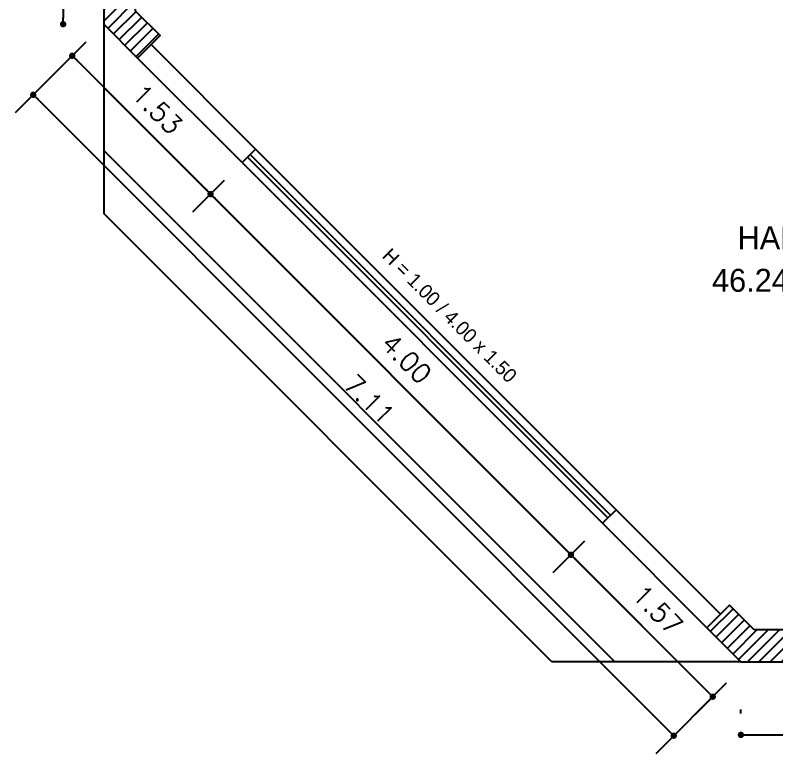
# Model space of a CAD drawing. Header units: millimetres. Extents: x 387 to 811, y 539 to 827.
# Drawn here: x 619.62 to 625.6, y 772.44 to 778.23 of the extents above; entities that cross this region are included whole.
import ezdxf
from ezdxf.enums import TextEntityAlignment as Align

# ---------------------------------------------------------------- set-up
doc = ezdxf.new("R2010")
doc.units = ezdxf.units.MM
for name, color, linetype in [('7', 8, 'Continuous'), ('ESQUADRIAS', 6, 'Continuous'), ('LINHA FINA', 8, 'Continuous'), ('parede vista', 2, 'Continuous'), ('PAREDES EM CORTE', 5, 'Continuous'), ('pilar', 4, 'Continuous'), ('TEXTO', 4, 'Continuous')]:
    doc.layers.add(name, color=color, linetype=linetype)
doc.styles.add('ROMANS', font='romans')
doc.dimstyles.new('Cotas_trabalho', dxfattribs={"dimtxt": 0.15, "dimasz": 0.05, "dimexe": 0.2, "dimexo": 0.2, "dimgap": 0.1, "dimtad": 1, "dimzin": 4, "dimdsep": 46, "dimtxsty": 'ROMANS', "dimblk": 'DOT', "dimcen": 0.5, "dimclrd": 256, "dimclre": 256, "dimclrt": 256, "dimadec": 0, "dimazin": 0, "dimtfac": 0.666667, "dimtmove": 2, "dimatfit": 0, "dimldrblk": 'DOT', "dimfxl": 1, "dimtolj": 1, "dimtzin": 4, "dimarcsym": 0})
pattern_1 = [(45, (-452.20881, 852.58743), (-0.044194174, 0.044194174), [])]

# ---------------------------------------------------------------- blocks, each defined once
blk = doc.blocks.new('_DOT')
at = {"color": 0, "linetype": 'ByBlock'}
blk.add_line((-0.5, 0), (-1, 0), dxfattribs=at)
at = {"color": 0, "linetype": 'ByBlock', "const_width": 0.5}
blk.add_lwpolyline([(-0.25, 0, 1), (0.25, 0, 1)], format="xyb", close=True, dxfattribs=at)
blk = doc.blocks.new('*D184')
at = {"lineweight": -2}
blk.add_line((619.9954, 780.6601), (619.9954, 778.2101), dxfattribs=at)
at = {"layer": 'Defpoints', "color": 0}
for p in [(619.9954, 780.7101), (619.9954, 778.1601), (619.9954, 778.1601)]:
    blk.add_point(p, dxfattribs=at)
at = {"lineweight": -2, "xscale": 0.05, "yscale": 0.05, "zscale": 0.05}
for p, rotation in [((619.9954, 780.7101), 90), ((619.9954, 778.1601), 270)]:
    blk.add_blockref('_DOT', p, dxfattribs=dict(at, rotation=rotation))
at = {"insert": (619.8204, 779.4351), "char_height": 0.15, "attachment_point": 5, "rotation": 90, "style": 'ROMANS'}
blk.add_mtext('\\A1;2.55', dxfattribs=at)
blk = doc.blocks.new('*D185')
at = {"lineweight": -2}
for p, q in [((625.3145, 772.7547), (625.3145, 772.7867)), ((635.3145, 772.739), (635.3145, 772.7867)), ((625.3645, 772.5867), (635.2645, 772.5867))]:
    blk.add_line(p, q, dxfattribs=at)
at = {"layer": 'Defpoints', "color": 0}
for p in [(625.3145, 772.5547, 54), (635.3145, 772.5867), (635.3145, 772.539, 54)]:
    blk.add_point(p, dxfattribs=at)
at = {"lineweight": -2, "xscale": 0.05, "yscale": 0.05, "zscale": 0.05, "rotation": 180}
blk.add_blockref('_DOT', (625.3145, 772.5867), dxfattribs=at)
at = {"lineweight": -2, "xscale": 0.05, "yscale": 0.05, "zscale": 0.05}
blk.add_blockref('_DOT', (635.3145, 772.5867), dxfattribs=at)
at = {"insert": (630.3145, 772.7617), "char_height": 0.15, "attachment_point": 5, "style": 'ROMANS'}
blk.add_mtext('\\A1;10.00', dxfattribs=at)
blk = doc.blocks.new('*D285')
at = {"lineweight": -2}
for p, q in [((620.1731, 778.0186), (619.9256, 777.7712)), ((620.1024, 777.8772), (621.1168, 776.8628)), ((621.2582, 776.9335), (621.0107, 776.686))]:
    blk.add_line(p, q, dxfattribs=at)
at = {"layer": 'Defpoints', "color": 0}
for p in [(620.3145, 778.1601, 54), (621.3996, 777.0749, 54), (621.1522, 776.8274)]:
    blk.add_point(p, dxfattribs=at)
at = {"lineweight": -2, "xscale": 0.05, "yscale": 0.05, "zscale": 0.05}
for p, rotation in [((620.067, 777.9126), 134.999999999985), ((621.1522, 776.8274), 314.999999999985)]:
    blk.add_blockref('_DOT', p, dxfattribs=dict(at, rotation=rotation))
at = {"insert": (620.7333, 777.4937), "char_height": 0.15, "attachment_point": 5, "rotation": 315, "style": 'ROMANS'}
blk.add_mtext('\\A1;1.53', dxfattribs=at)
blk = doc.blocks.new('*D286')
at = {"lineweight": -2}
for p, q in [((621.2582, 776.9335), (621.0107, 776.686)), ((621.1875, 776.7921), (623.9452, 774.0344)), ((624.0867, 774.1051), (623.8392, 773.8576))]:
    blk.add_line(p, q, dxfattribs=at)
at = {"layer": 'Defpoints', "color": 0}
for p in [(621.3996, 777.0749, 54), (624.2281, 774.2465, 54), (623.9806, 773.999)]:
    blk.add_point(p, dxfattribs=at)
at = {"lineweight": -2, "xscale": 0.05, "yscale": 0.05, "zscale": 0.05}
for p, rotation in [((621.1522, 776.8274), 134.9999999999887), ((623.9806, 773.999), 314.9999999999887)]:
    blk.add_blockref('_DOT', p, dxfattribs=dict(at, rotation=rotation))
at = {"insert": (622.6901, 775.537), "char_height": 0.15, "attachment_point": 5, "rotation": 315, "style": 'ROMANS'}
blk.add_mtext('\\A1;4.00', dxfattribs=at)
blk = doc.blocks.new('*D287')
at = {"lineweight": -2}
for p, q in [((624.0867, 774.1051), (623.8392, 773.8576)), ((624.0159, 773.9636), (625.0581, 772.9215)), ((625.1995, 772.9922), (624.952, 772.7448))]:
    blk.add_line(p, q, dxfattribs=at)
at = {"layer": 'Defpoints', "color": 0}
for p in [(624.2281, 774.2465, 54), (625.3409, 773.1337, 54), (625.0934, 772.8862)]:
    blk.add_point(p, dxfattribs=at)
at = {"lineweight": -2, "xscale": 0.05, "yscale": 0.05, "zscale": 0.05}
for p, rotation in [((623.9806, 773.999), 134.9999999999887), ((625.0934, 772.8862), 314.9999999999887)]:
    blk.add_blockref('_DOT', p, dxfattribs=dict(at, rotation=rotation))
at = {"insert": (624.6607, 773.5663), "char_height": 0.15, "attachment_point": 5, "rotation": 315, "style": 'ROMANS'}
blk.add_mtext('\\A1;1.57', dxfattribs=at)
blk = doc.blocks.new('*D288')
at = {"lineweight": -2}
for p, q in [((620.1731, 778.0186), (619.6195, 777.4651)), ((619.7963, 777.5712), (624.752, 772.6155)), ((625.1995, 772.9922), (624.6459, 772.4387))]:
    blk.add_line(p, q, dxfattribs=at)
at = {"layer": 'Defpoints', "color": 0}
for p in [(620.3145, 778.1601, 54), (625.3409, 773.1337, 54), (624.7873, 772.5801)]:
    blk.add_point(p, dxfattribs=at)
at = {"lineweight": -2, "xscale": 0.05, "yscale": 0.05, "zscale": 0.05}
for p, rotation in [((619.7609, 777.6065), 135.0000000000013), ((624.7873, 772.5801), 315.0000000000013)]:
    blk.add_blockref('_DOT', p, dxfattribs=dict(at, rotation=rotation))
at = {"insert": (622.3979, 775.2171), "char_height": 0.15, "attachment_point": 5, "rotation": 315, "style": 'ROMANS'}
blk.add_mtext('\\A1;7.11', dxfattribs=at)

msp = doc.modelspace()

# ---------------------------------------------------------------- hatches: boundary and pattern name
at = {"layer": 'pilar'}
h = msp.add_hatch(dxfattribs=at)
h.set_pattern_fill('ANSI31', color=8, scale=0.5, style=0)
h.set_pattern_definition(pattern_1)
h.paths.add_polyline_path([(620.5645, 778.2636), (620.5645, 778.5369), (620.3145, 778.5369), (620.3145, 778.1601), (620.5797, 777.8949), (620.7564, 778.0717)])
h = msp.add_hatch(dxfattribs=at)
h.set_pattern_fill('ANSI31', color=8, scale=0.5, style=0)
h.set_pattern_definition(pattern_1)
h.paths.add_polyline_path([(625.6895, 773.1601), (625.6895, 773.4101), (625.418, 773.4101), (625.2248, 773.6033), (625.0481, 773.4265), (625.3145, 773.1601)])

# ---------------------------------------------------------------- linework, layer by layer
at = {"layer": '7'}
for p, q in [((624.8195, 773.1601, 54), (620.3145, 777.6651, 54)), ((624.3245, 773.1601, 54), (620.3145, 777.1701, 54)), ((623.8296, 773.1601, 54), (620.3145, 776.6751, 54))]:
    msp.add_line(p, q, dxfattribs=at)
at = {"layer": 'ESQUADRIAS'}
for p, q in [((621.4421, 777.1173, 54), (624.2705, 774.2889, 54)), ((621.4633, 777.1386, 54), (624.2917, 774.3101, 54))]:
    msp.add_line(p, q, dxfattribs=at)
at = {"layer": 'LINHA FINA'}
for p, q in [((620.3145, 778.1601, 54), (620.3145, 776.6751, 54)), ((625.3145, 773.1601, 54), (623.8296, 773.1601, 54))]:
    msp.add_line(p, q, dxfattribs=at)
at = {"layer": 'parede vista'}
for p, q in [((621.5057, 777.181, 54), (624.3341, 774.3526, 54)), ((621.3996, 777.0749, 54), (624.2281, 774.2465, 54))]:
    msp.add_line(p, q, dxfattribs=at)
at = {"layer": 'PAREDES EM CORTE'}
for p, q in [((620.6857, 778.001, 54), (621.5057, 777.181, 54)), ((621.3996, 777.0749, 54), (620.5797, 777.8949, 54)), ((621.5057, 777.181, 54), (621.3996, 777.0749, 54)), ((624.3341, 774.3526, 54), (624.2281, 774.2465, 54)), ((624.3341, 774.3526, 54), (625.1541, 773.5326, 54)), ((625.0481, 773.4265, 54), (624.2281, 774.2465, 54))]:
    msp.add_line(p, q, dxfattribs=at)
at = {"layer": 'pilar', "elevation": 54}
for points in [[(620.5645, 778.2636), (620.5645, 778.5369), (620.3145, 778.5369), (620.3145, 778.1601), (620.5797, 777.8949), (620.7564, 778.0717)], [(625.418, 773.4101), (625.2248, 773.6033), (625.0481, 773.4265), (625.3145, 773.1601), (625.6895, 773.1601), (625.6895, 773.4101)]]:
    msp.add_lwpolyline(points, close=True, dxfattribs=at)

# ---------------------------------------------------------------- texts
at = {"layer": 'TEXTO'}
for s, p in [('HALL', (625.5895, 776.4851, 54)), ('46.24 m2', (625.5895, 776.1517, 54))]:
    msp.add_text(s, height=0.18, dxfattribs=at).set_placement(p, align=Align.MIDDLE_CENTER)
msp.add_text('H = 1.00 / 4.00 x 1.50', height=0.11, rotation=315, dxfattribs=at).set_placement((623.0295, 775.8764, 54), align=Align.MIDDLE_CENTER)

# ---------------------------------------------------------------- dimensions: what is measured, and where the dimension line sits
for base, p1, p2, angle, picture, middle in [((619.9954, 778.1601), (619.9954, 780.7101), (619.9954, 778.1601), 90, '*D184', (619.8204, 779.4351)), ((623.9806, 773.999), (621.3996, 777.0749, 54), (624.2281, 774.2465, 54), 135, '*D286', (622.6901, 775.537)), ((625.0934, 772.8862), (624.2281, 774.2465, 54), (625.3409, 773.1337, 54), 135, '*D287', (624.6607, 773.5663))]:
    dim = msp.add_linear_dim(base=base, p1=p1, p2=p2, angle=angle, dimstyle='Cotas_trabalho')
    dim.commit()
    dim.dimension.update_dxf_attribs({"geometry": picture, "text_midpoint": middle})
for p2, distance, picture, middle in [((625.3409, 773.1337, 54), -0.7829, '*D288', (622.3979, 775.2171)), ((621.3996, 777.0749, 54), -0.35, '*D285', (620.7333, 777.4937))]:
    dim = msp.add_aligned_dim(p1=(620.3145, 778.1601, 54), p2=p2, distance=distance, dimstyle='Cotas_trabalho')
    dim.commit()
    dim.dimension.update_dxf_attribs({"geometry": picture, "text_midpoint": middle})
dim = msp.add_linear_dim(base=(635.3145, 772.5867), p1=(625.3145, 772.5547, 54), p2=(635.3145, 772.539, 54), dimstyle='Cotas_trabalho')
dim.commit()
dim.dimension.update_dxf_attribs({"geometry": '*D185', "text_midpoint": (630.3145, 772.7617)})

doc.saveas('drawing.dxf')
